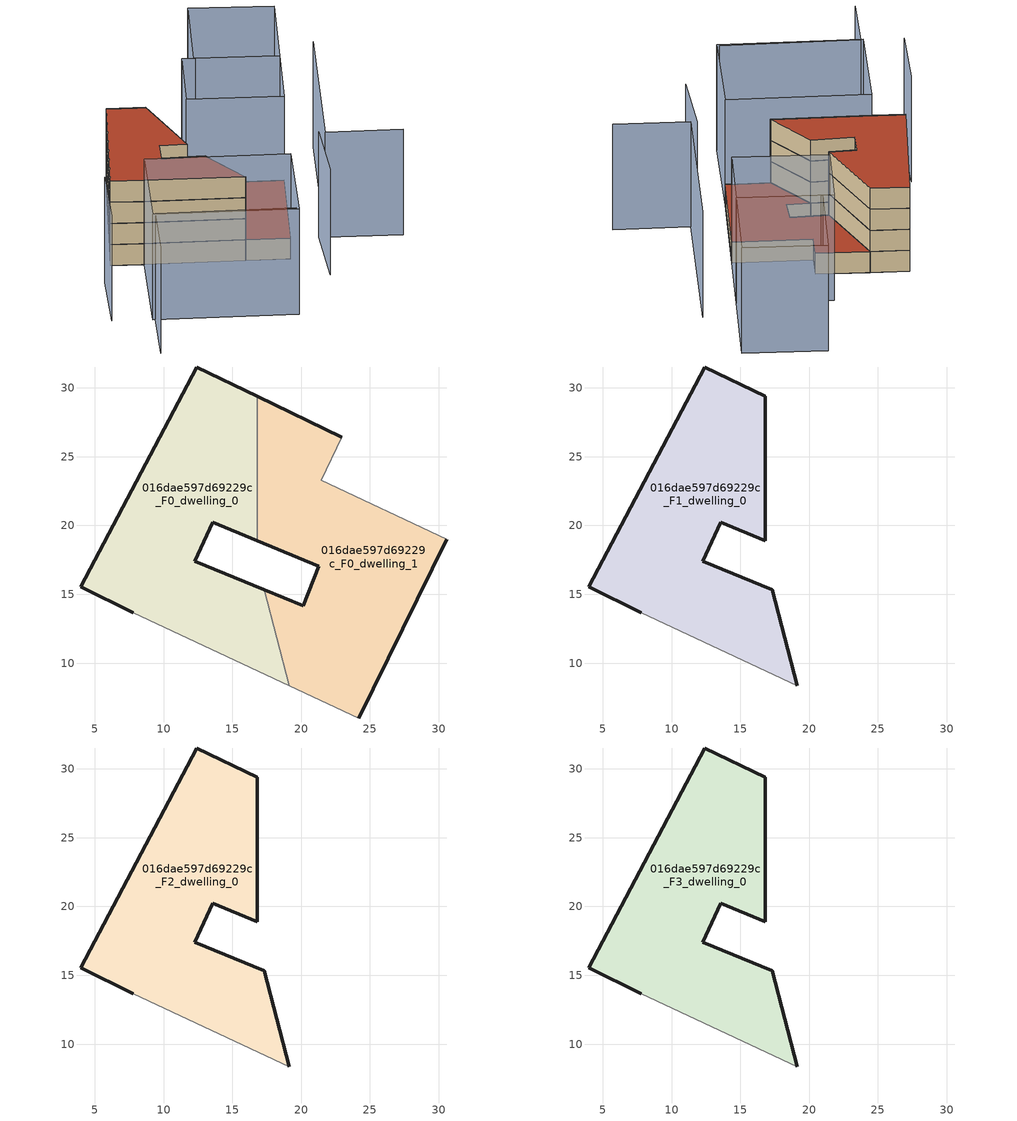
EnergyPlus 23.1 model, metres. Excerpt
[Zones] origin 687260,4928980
016dae597d69229c_F0_dwelling_0
 floor ground (EU_floor_Construction): 19.14,8.36 17.31,15.33 12.28,17.38 13.59,20.22 16.82,18.88 16.82,29.38 12.41,31.51 3.98,15.54 7.78,13.66 z0
 wall outside (EU_wall_Construction): 16.82,18.88 13.59,20.22 12.28,17.38 17.31,15.33 / 7.78,13.66 3.98,15.54 12.41,31.51 16.82,29.38 z0:3
 wall adiabatic (EU_wall_Construction): 19.14,8.36 7.78,13.66 z0:3
 wall to 016dae597d69229c_F0_dwelling_1 (EU_wall_Construction): 16.82,29.38 16.82,18.88 / 17.31,15.33 19.14,8.36 z0:3
016dae597d69229c_F0_dwelling_1
 floor ground (EU_floor_Construction): 24.17,6.01 30.58,18.99 21.45,23.28 22.94,26.41 16.82,29.38 16.82,18.88 21.29,17.02 20.15,14.16 17.31,15.33 19.14,8.36 z0
 wall outside (EU_wall_Construction): 30.58,18.99 24.17,6.01 / 17.31,15.33 20.15,14.16 21.29,17.02 16.82,18.88 / 16.82,29.38 22.94,26.41 z0:3
 wall adiabatic (EU_wall_Construction): 24.17,6.01 19.14,8.36 / 22.94,26.41 21.45,23.28 30.58,18.99 z0:3
 roof outside (EU_roof_Construction): 22.94,26.41 21.45,23.28 30.58,18.99 24.17,6.01 19.14,8.36 17.31,15.33 20.15,14.16 21.29,17.02 16.82,18.88 16.82,29.38 z3
016dae597d69229c_F1_dwelling_0
 floor to 016dae597d69229c_F0_dwelling_0 (EU_floor_Construction): 19.14,8.36 17.31,15.33 12.28,17.38 13.59,20.22 16.82,18.88 16.82,29.38 12.41,31.51 3.98,15.54 7.78,13.66 z3
 wall outside (EU_wall_Construction): 7.78,13.66 3.98,15.54 12.41,31.51 16.82,29.38 16.82,18.88 13.59,20.22 12.28,17.38 17.31,15.33 19.14,8.36 z3:6
 wall adiabatic (EU_wall_Construction): 19.14,8.36 7.78,13.66 z3:6
016dae597d69229c_F2_dwelling_0
 floor to 016dae597d69229c_F1_dwelling_0 (EU_floor_Construction): 19.14,8.36 17.31,15.33 12.28,17.38 13.59,20.22 16.82,18.88 16.82,29.38 12.41,31.51 3.98,15.54 7.78,13.66 z6
 wall outside (EU_wall_Construction): 7.78,13.66 3.98,15.54 12.41,31.51 16.82,29.38 16.82,18.88 13.59,20.22 12.28,17.38 17.31,15.33 19.14,8.36 z6:9
 wall adiabatic (EU_wall_Construction): 19.14,8.36 7.78,13.66 z6:9
016dae597d69229c_F3_dwelling_0
 floor to 016dae597d69229c_F2_dwelling_0 (EU_floor_Construction): 19.14,8.36 17.31,15.33 12.28,17.38 13.59,20.22 16.82,18.88 16.82,29.38 12.41,31.51 3.98,15.54 7.78,13.66 z9
 wall outside (EU_wall_Construction): 7.78,13.66 3.98,15.54 12.41,31.51 16.82,29.38 16.82,18.88 13.59,20.22 12.28,17.38 17.31,15.33 19.14,8.36 z9:12
 wall adiabatic (EU_wall_Construction): 19.14,8.36 7.78,13.66 z9:12
 roof outside (EU_roof_Construction): 16.82,29.38 16.82,18.88 13.59,20.22 12.28,17.38 17.31,15.33 19.14,8.36 7.78,13.66 3.98,15.54 12.41,31.51 z12
shading: -1.2,-6.41 2.29,1.24 / 2.29,1.24 18.22,-6.04 / 26.52,0.24 29.91,9.06 / 1.32,12.21 -2.6,3.51 / 39.27,4.42 30.55,8.62 / 30.55,8.62 40.29,28.85 / 7.78,13.66 24.17,6.01 / 24.17,6.01 18.39,-6.38 / 18.39,-6.38 2,1.27 / 2,1.27 7.78,13.66 / 24.05,33.18 34.94,27.82 / 34.94,27.82 30.51,18.82 / 30.51,18.82 19.62,24.18 / 19.62,24.18 24.05,33.18 / 40.43,38.94 34.93,27.81 / 34.93,27.81 25.34,32.55 / 25.34,32.55 30.84,43.68 / 30.84,43.68 40.43,38.94 z0:15
[Building]
EU S2 Campaign: North Axis=0; Terrain=City; Solar Distribution=FullExterior
[Site:Location]
Bologna: Latitude=44.5; Longitude=11.25; Time Zone=1; Elevation=37
[SizingPeriod:WeatherFileDays]
AnnualSizingPeriod: Begin Month=1; Begin Day of Month=1; End Month=12; End Day of Month=31; Day of Week for Start Day=Monday; Use Weather File Daylight Saving Period=No; Use Weather File Rain and Snow Indicators=No
[MATERIAL]
EU_InternalMass_Material: Roughness=MediumRough; Thickness=0.1; Conductivity=1; Density=1800; Specific Heat=900; Thermal Absorptance=0.9; Solar Absorptance=0.7; Visible Absorptance=0.7
[MATERIAL:NOMASS] Roughness=MediumRough; Thermal Absorptance=0.9; Solar Absorptance=0.7; Visible Absorptance=0.7
Name | Thermal Resistance
EU_wall_NoMass | 0.937881
EU_roof_NoMass | 0.548572
EU_floor_NoMass | 0.71348
[CONSTRUCTION]
EU_wall_Construction: EU_wall_NoMass
EU_roof_Construction: EU_roof_NoMass
EU_floor_Construction: EU_floor_NoMass
EU_InternalMass_Construction: EU_InternalMass_Material
[ZONE] Type=1; Multiplier=1; Ceiling Height=autocalculate; Floor Area=autocalculate; Part of Total Floor Area=Yes
Name | Volume
016dae597d69229c_F0_dwelling_0 | 504.303
016dae597d69229c_F1_dwelling_0; 016dae597d69229c_F2_dwelling_0; 016dae597d69229c_F3_dwelling_0 | 504.302
016dae597d69229c_F0_dwelling_1 | 504.308
[INTERNALMASS] Construction=EU_InternalMass_Construction
Name | Zone or ZoneList | Surface Area
016dae597d69229c_F0_dwelling_0_EU_InternalMass | 016dae597d69229c_F0_dwelling_0 | 168.101
016dae597d69229c_F0_dwelling_1_EU_InternalMass | 016dae597d69229c_F0_dwelling_1 | 168.103
016dae597d69229c_F1_dwelling_0_EU_InternalMass | 016dae597d69229c_F1_dwelling_0 | 335.939
016dae597d69229c_F2_dwelling_0_EU_InternalMass | 016dae597d69229c_F2_dwelling_0 | 335.939
016dae597d69229c_F3_dwelling_0_EU_InternalMass | 016dae597d69229c_F3_dwelling_0 | 335.939
[OTHEREQUIPMENT] Fuel Type=Electricity; Design Level Calculation Method=Watts/Area; Power per Zone Floor Area=1; Fraction Latent=0; Fraction Radiant=0; Fraction Lost=0; Carbon Dioxide Generation Rate=0; EndUse Subcategory=EU_Step8_InternalGains
Name | Zone or ZoneList or Space or SpaceList | Schedule
EU_Step8_InternalGain_016dae597d69229c_F0_dwelling_0_f000 | 016dae597d69229c_F0_dwelling_0 | EU_Step8_GainSchedule_016dae597d69229c_F0_dwelling_0_f000
EU_Step8_InternalGain_016dae597d69229c_F0_dwelling_1_f000 | 016dae597d69229c_F0_dwelling_1 | EU_Step8_GainSchedule_016dae597d69229c_F0_dwelling_1_f000
EU_Step8_InternalGain_016dae597d69229c_F1_dwelling_0_f000 | 016dae597d69229c_F1_dwelling_0 | EU_Step8_GainSchedule_016dae597d69229c_F1_dwelling_0_f000
EU_Step8_InternalGain_016dae597d69229c_F2_dwelling_0_f000 | 016dae597d69229c_F2_dwelling_0 | EU_Step8_GainSchedule_016dae597d69229c_F2_dwelling_0_f000
EU_Step8_InternalGain_016dae597d69229c_F3_dwelling_0_f000 | 016dae597d69229c_F3_dwelling_0 | EU_Step8_GainSchedule_016dae597d69229c_F3_dwelling_0_f000
[ZONEVENTILATION:DESIGNFLOWRATE] Schedule=EU_AlwaysOn; Design Flow Rate Calculation Method=AirChanges/Hour; Air Changes per Hour=0.687892; Ventilation Type=Natural; Fan Pressure Rise=0; Fan Total Efficiency=1; Constant Term Coefficient=1; Temperature Term Coefficient=0; Velocity Term Coefficient=0; Velocity Squared Term Coefficient=0; Minimum Indoor Temperature=-100; Maximum Indoor Temperature=100; Delta Temperature=-100; Minimum Outdoor Temperature=-100; Maximum Outdoor Temperature=100; Maximum Wind Speed=40
Name | Zone or ZoneList or Space or SpaceList
EU_ConstantAir_016dae597d69229c_F0_dwelling_0 | 016dae597d69229c_F0_dwelling_0
EU_ConstantAir_016dae597d69229c_F0_dwelling_1 | 016dae597d69229c_F0_dwelling_1
EU_ConstantAir_016dae597d69229c_F1_dwelling_0 | 016dae597d69229c_F1_dwelling_0
EU_ConstantAir_016dae597d69229c_F2_dwelling_0 | 016dae597d69229c_F2_dwelling_0
EU_ConstantAir_016dae597d69229c_F3_dwelling_0 | 016dae597d69229c_F3_dwelling_0
[SIZING:ZONE] Zone Cooling Design Supply Air Temperature Input Method=SupplyAirTemperature; Zone Cooling Design Supply Air Temperature=13; Zone Heating Design Supply Air Temperature Input Method=SupplyAirTemperature; Zone Heating Design Supply Air Temperature=50; Zone Cooling Design Supply Air Humidity Ratio=0.008; Zone Heating Design Supply Air Humidity Ratio=0.008; Cooling Design Air Flow Method=DesignDay; Cooling Design Air Flow Rate=0; Cooling Minimum Air Flow per Zone Floor Area=0.000762; Cooling Minimum Air Flow=0; Cooling Minimum Air Flow Fraction=0.2; Heating Design Air Flow Method=DesignDay; Heating Design Air Flow Rate=0; Heating Maximum Air Flow per Zone Floor Area=0.002032; Heating Maximum Air Flow=0.141576; Heating Maximum Air Flow Fraction=0.3; Account for Dedicated Outdoor Air System=No; Dedicated Outdoor Air System Control Strategy=NeutralSupplyAir; Dedicated Outdoor Air Low Setpoint Temperature for Design=autosize; Dedicated Outdoor Air High Setpoint Temperature for Design=autosize; Zone Load Sizing Method=Sensible Load Only No Latent Load; Zone Latent Cooling Design Supply Air Humidity Ratio Input Method=HumidityRatioDifference; Zone Cooling Design Supply Air Humidity Ratio Difference=0.005; Zone Latent Heating Design Supply Air Humidity Ratio Input Method=HumidityRatioDifference; Zone Humidification Design Supply Air Humidity Ratio Difference=0.005
016dae597d69229c_F0_dwelling_0; 016dae597d69229c_F0_dwelling_1; 016dae597d69229c_F1_dwelling_0; 016dae597d69229c_F2_dwelling_0; 016dae597d69229c_F3_dwelling_0
[ThermostatSetpoint:DualSetpoint] Heating Setpoint Temperature Schedule=HVACTemplate-Always 20; Cooling Setpoint Temperature Schedule=HVACTemplate-Always 50
EU_HeatOnly_016dae597d69229c_F0_dwelling_0 Dual SP Control; EU_HeatOnly_016dae597d69229c_F0_dwelling_1 Dual SP Control; EU_HeatOnly_016dae597d69229c_F1_dwelling_0 Dual SP Control; EU_HeatOnly_016dae597d69229c_F2_dwelling_0 Dual SP Control; EU_HeatOnly_016dae597d69229c_F3_dwelling_0 Dual SP Control
[ZoneControl:Thermostat] Control Type Schedule=HVACTemplate-Always 4
Name | Zone or ZoneList | Control
016dae597d69229c_F0_dwelling_0 Thermostat | 016dae597d69229c_F0_dwelling_0 | EU_HeatOnly_016dae597d69229c_F0_dwelling_0 Dual SP Control
016dae597d69229c_F0_dwelling_1 Thermostat | 016dae597d69229c_F0_dwelling_1 | EU_HeatOnly_016dae597d69229c_F0_dwelling_1 Dual SP Control
016dae597d69229c_F1_dwelling_0 Thermostat | 016dae597d69229c_F1_dwelling_0 | EU_HeatOnly_016dae597d69229c_F1_dwelling_0 Dual SP Control
016dae597d69229c_F2_dwelling_0 Thermostat | 016dae597d69229c_F2_dwelling_0 | EU_HeatOnly_016dae597d69229c_F2_dwelling_0 Dual SP Control
016dae597d69229c_F3_dwelling_0 Thermostat | 016dae597d69229c_F3_dwelling_0 | EU_HeatOnly_016dae597d69229c_F3_dwelling_0 Dual SP Control
[Zone equipment]
016dae597d69229c_F0_dwelling_0: 016dae597d69229c_F0_dwelling_0 Ideal Loads Air System
016dae597d69229c_F0_dwelling_1: 016dae597d69229c_F0_dwelling_1 Ideal Loads Air System
016dae597d69229c_F1_dwelling_0: 016dae597d69229c_F1_dwelling_0 Ideal Loads Air System
016dae597d69229c_F2_dwelling_0: 016dae597d69229c_F2_dwelling_0 Ideal Loads Air System
016dae597d69229c_F3_dwelling_0: 016dae597d69229c_F3_dwelling_0 Ideal Loads Air System
[ZoneHVAC:IdealLoadsAirSystem] Availability Schedule=EU_AlwaysOn; Maximum Heating Supply Air Temperature [C]=50; Minimum Cooling Supply Air Temperature [C]=13; Maximum Heating Supply Air Humidity Ratio [kg-H20/kg-air]=0.0156; Minimum Cooling Supply Air Humidity Ratio [kg-H20/kg-air]=0.0077; Heating Limit=NoLimit; Cooling Limit=NoLimit; Heating Availability Schedule=EU_AlwaysOn; Cooling Availability Schedule=EU_CoolingOff; Dehumidification Control Type=ConstantSensibleHeatRatio; Cooling Sensible Heat Ratio=0.7; Humidification Control Type=None; Demand Controlled Ventilation Type=None; Outdoor Air Economizer Type=NoEconomizer; Heat Recovery Type=None; Sensible Heat Recovery Effectiveness=0.7; Latent Heat Recovery Effectiveness=0.65
016dae597d69229c_F0_dwelling_0 Ideal Loads Air System; 016dae597d69229c_F0_dwelling_1 Ideal Loads Air System; 016dae597d69229c_F1_dwelling_0 Ideal Loads Air System; 016dae597d69229c_F2_dwelling_0 Ideal Loads Air System; 016dae597d69229c_F3_dwelling_0 Ideal Loads Air System
[SCHEDULE:CONSTANT]
Name | Hourly Value
EU_AlwaysOn | 1
EU_CoolingOff | 0
[SCHEDULE:FILE] Column Number=1; Rows to Skip at Top=0; Number of Hours of Data=8760; Column Separator=Comma; Interpolate to Timestep=No; Minutes per Item=60; Adjust Schedule for Daylight Savings=Yes
Name | File
EU_Step8_GainSchedule_016dae597d69229c_F0_dwelling_0_f000 | ../../schedules/016dae597d69229c/016dae597d69229c_F0_dwelling_0_f000_gain.csv
EU_Step8_GainSchedule_016dae597d69229c_F0_dwelling_1_f000 | ../../schedules/016dae597d69229c/016dae597d69229c_F0_dwelling_1_f000_gain.csv
EU_Step8_GainSchedule_016dae597d69229c_F1_dwelling_0_f000 | ../../schedules/016dae597d69229c/016dae597d69229c_F1_dwelling_0_f000_gain.csv
EU_Step8_GainSchedule_016dae597d69229c_F2_dwelling_0_f000 | ../../schedules/016dae597d69229c/016dae597d69229c_F2_dwelling_0_f000_gain.csv
EU_Step8_GainSchedule_016dae597d69229c_F3_dwelling_0_f000 | ../../schedules/016dae597d69229c/016dae597d69229c_F3_dwelling_0_f000_gain.csv
[Schedule:Compact]
HVACTemplate-Always 20: Through: 12/31, For: AllDays, Until: 24:00, 20
HVACTemplate-Always 50: Through: 12/31, For: AllDays, Until: 24:00, 50
HVACTemplate-Always 4: Through: 12/31, For: AllDays, Until: 24:00, 4
